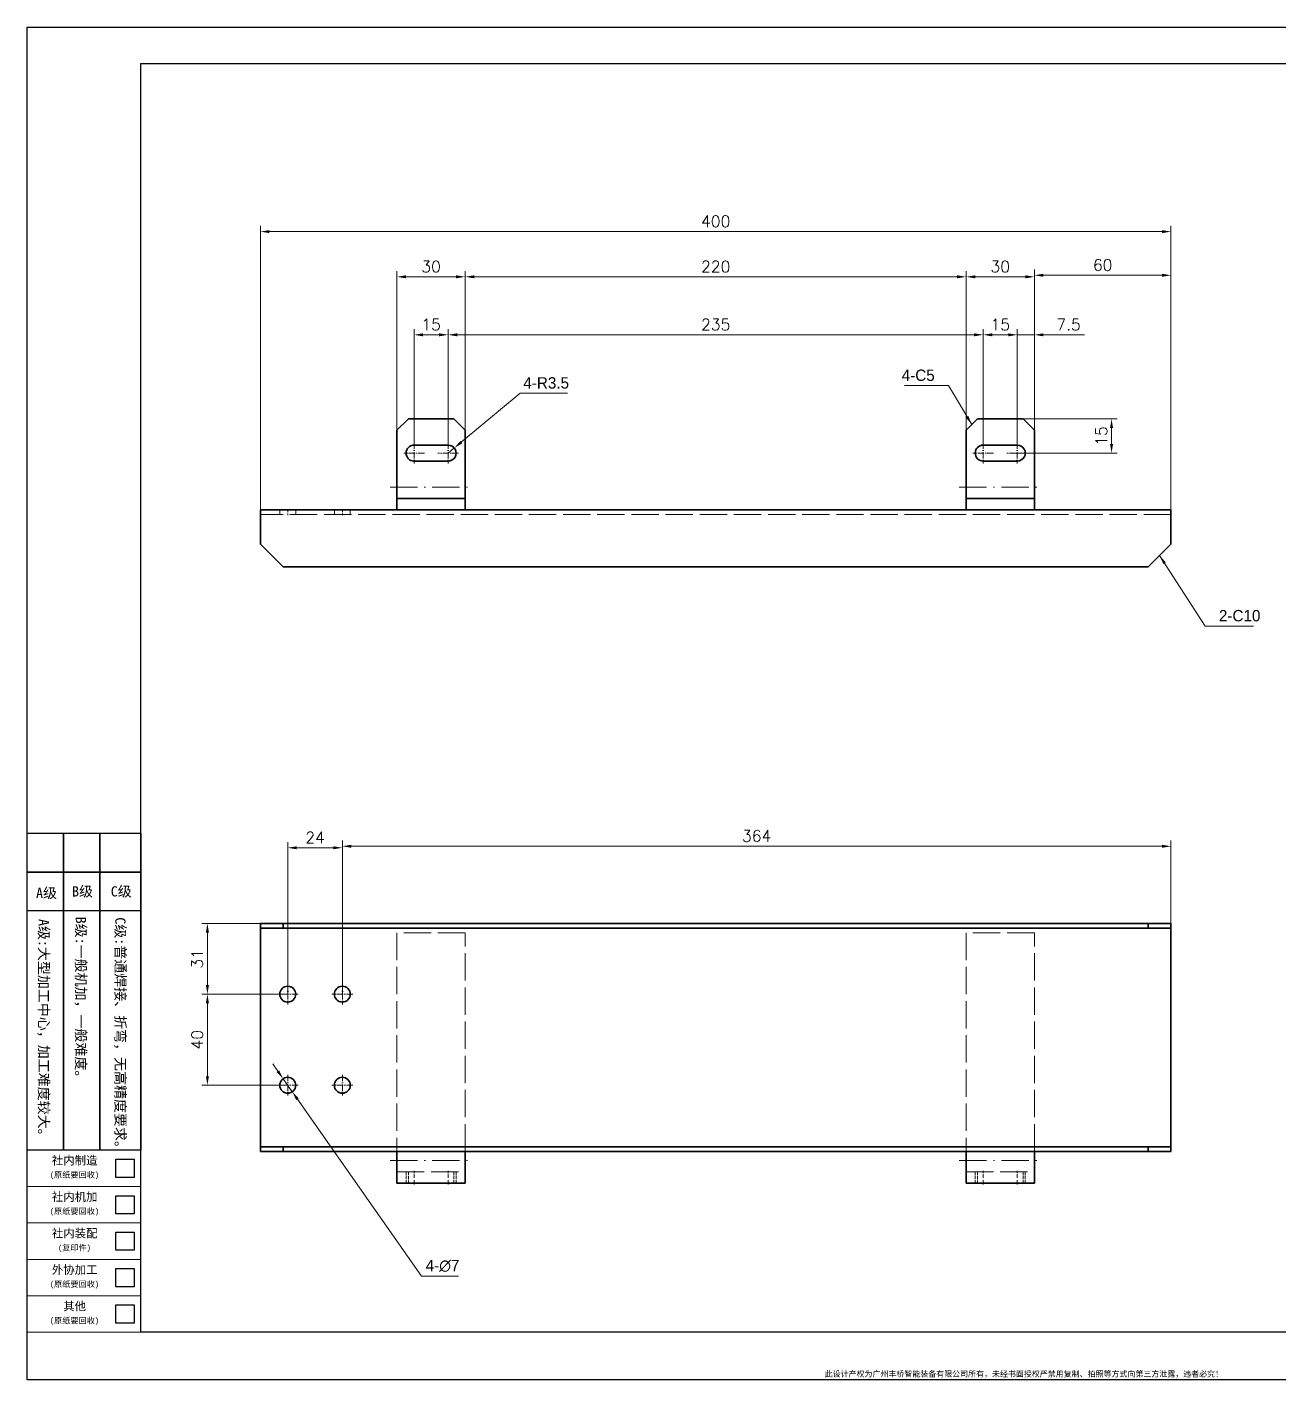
# Model space of a CAD drawing. Header units: millimetres. Extents: x -168473 to -148463, y 295526 to 306160.
# Drawn here: x -167560 to -167010, y 304149 to 304743 of the extents above; entities that cross this region are included whole.
import ezdxf
from ezdxf.enums import TextEntityAlignment as Align

# ---------------------------------------------------------------- set-up
doc = ezdxf.new("R2010")
doc.units = ezdxf.units.MM
for name, pattern in [('CENTER2', [28.575, 19.05, -3.175, 3.175, -3.175]), ('DASHDOT', [18.5, 12, -3, 0.5, -3]), ('DASHED', [15, 12, -3]), ('DASHED2', [9.525, 6.35, -3.175])]:
    doc.linetypes.add(name, pattern=pattern)
for name, color, linetype, lineweight in [('A3', 3, 'Continuous', 20), ('中心线', 2, 'CENTER2', 13), ('图框', 7, 'Continuous', 20), ('尺寸线', 3, 'Continuous', 13), ('文字', 1, 'Continuous', 13), ('细实线', 4, 'Continuous', 25), ('虚线', 2, 'DASHED2', 25)]:
    doc.layers.add(name, color=color, linetype=linetype, lineweight=lineweight)
doc.styles.add('CH-1', font='')
doc.styles.get("Standard").update_dxf_attribs({"font": 'txt', "bigfont": 'gbcbig.shx'})
doc.styles.get('CH-1').set_extended_font_data('SimSun')
doc.dimstyles.new('副本02', dxfattribs={"dimscale": 2, "dimtxt": 2.5, "dimasz": 2, "dimexe": 1.25, "dimexo": 0, "dimgap": 1, "dimtad": 1, "dimdsep": 46, "dimtxsty": 'Standard', "dimcen": 0.5, "dimclrd": 3, "dimclre": 3, "dimclrt": 1, "dimadec": 1, "dimazin": 2, "dimtfac": 1, "dimtmove": 0, "dimatfit": 3, "dimfxl": 0, "dimtolj": 1, "dimlwd": -1, "dimlwe": -1, "dimarcsym": 0})
doc.dimstyles.new('副本02$3', dxfattribs={"dimscale": 2, "dimtxt": 2.5, "dimasz": 2, "dimexe": 1.25, "dimexo": 0, "dimgap": 1, "dimtad": 1, "dimtoh": 1, "dimdsep": 46, "dimtxsty": 'Standard', "dimcen": 0.5, "dimclrd": 3, "dimclre": 3, "dimclrt": 1, "dimadec": 1, "dimazin": 2, "dimtfac": 1, "dimtmove": 0, "dimatfit": 3, "dimfxl": 0, "dimtolj": 1, "dimlwd": -1, "dimlwe": -1, "dimarcsym": 0})
doc.dimstyles.new('副本02$4', dxfattribs={"dimscale": 2, "dimtxt": 2.5, "dimasz": 2, "dimexe": 1.25, "dimexo": 0, "dimgap": 1, "dimtad": 1, "dimtih": 1, "dimtoh": 1, "dimdsep": 46, "dimtxsty": 'Standard', "dimcen": 0.5, "dimclrd": 3, "dimclre": 3, "dimclrt": 1, "dimadec": 1, "dimazin": 2, "dimtfac": 1, "dimtmove": 0, "dimatfit": 3, "dimfxl": 0, "dimtolj": 1, "dimlwd": -1, "dimlwe": -1, "dimarcsym": 0})

# ---------------------------------------------------------------- blocks, each defined once
blk = doc.blocks.new('A$C2CD672AE')
for p, q in [((-218.5, -289), (-218.5, 8)), ((-218.5, 8), (201.5, 8)), ((201.5, 8), (201.5, -289)), ((-193.5, 0), (193.5, 0)), ((-193.5, -278.55), (-193.5, 0)), ((69.95, -16.21), (69.95, 0)), ((69.95, 0), (181.5, 0)), ((69.95, 0), (181.5, 0)), ((69.95, 0), (181.5, 0)), ((69.95, 0), (181.5, 0)), ((75.02, 0), (75.02, -16.21)), ((154.5, 0), (154.5, -16.21)), ((154.5, 0), (154.5, -16.21)), ((154.5, 0), (154.5, -16.21)), ((154.5, 0), (154.5, -16.21)), ((154.5, 0), (154.5, -16.21)), ((169.5, 0), (169.5, -16.21)), ((169.5, 0), (169.5, -16.21)), ((169.5, 0), (169.5, -16.21)), ((169.5, 0), (169.5, -16.21)), ((169.5, 0), (169.5, -16.21)), ((181.5, 0), (181.5, -16.21)), ((181.5, 0), (181.5, -16.21)), ((181.5, 0), (181.5, -16.21)), ((181.5, 0), (181.5, -16.21)), ((181.5, 0), (181.5, -16.21)), ((193.5, 0), (193.5, -278.55)), ((69.95, -11.14), (72.49, -6.07)), ((69.95, -6.07), (181.5, -6.07)), ((69.95, -6.07), (181.5, -6.07)), ((69.95, -6.07), (181.5, -6.07)), ((69.95, -6.07), (181.5, -6.07)), ((72.49, -6.07), (75.02, -11.14)), ((181.5, -6.07), (193.5, -6.07)), ((181.5, -6.07), (193.5, -6.07)), ((181.5, -6.07), (193.5, -6.07)), ((181.5, -6.07), (193.5, -6.07)), ((69.95, -16.21), (72.49, -11.14)), ((69.95, -11.14), (181.5, -11.14)), ((69.95, -11.14), (181.5, -11.14)), ((69.95, -11.14), (181.5, -11.14)), ((69.95, -11.14), (181.5, -11.14)), ((72.49, -11.14), (75.02, -16.21)), ((69.95, -16.21), (193.5, -16.21)), ((193.5, -16.21), (69.95, -16.21)), ((69.95, -16.21), (193.5, -16.21)), ((193.5, -278.55), (-193.5, -278.55)), ((201.5, -289), (-218.5, -289))]:
    blk.add_line(p, q)
at = {"style": 'CH-1'}
for s, height, p in [('No.', 1.775, (72.85, -3.33)), ('设 变 内 容', 1.775, (116.34, -1.91)), ('日 期', 1.775, (161.67, -2.16)), ('变更者', 1.775, (175.88, -2.16)), ('锐角除去', 1.775, (187.88, -1.63)), ('REVISION', 1.775, (116.61, -4.62)), ('DATE', 1.775, (162.09, -4.87)), ('REVR', 1.775, (176.3, -4.87)), ('1', 2.03, (72.4, -8.84)), ('C0.5', 1.775, (187.88, -11.03)), ('2', 2.03, (72.4, -14.39))]:
    blk.add_text(s, height=height, dxfattribs=at).set_placement(p, align=Align.MIDDLE)
at = {"style": 'CH-1', "width": 0.7}
blk.add_text('ACUTE ANGLE', height=1.7746, dxfattribs=at).set_placement((187.88, -4.69), align=Align.MIDDLE)
at = {"char_height": 1.25}
for s, insert, width, attachment_point in [('{\\Ftxt,@extfont2|c134;FQM-ER-GL-90A(A3)}', (183.75, 6), 39, 5), ('{\\fSimSun|b1|i0|c134|p2;此设计产权为广州丰桥智能装备有限公司所有，未经书面授权严禁用复制、拍照等方式向第三方泄露，违者必究!}', (0, -288.5), 387, 8)]:
    blk.add_mtext(s, dxfattribs=dict(at, insert=insert, width=width, attachment_point=attachment_point))
blk = doc.blocks.new('fenlei')
at = {"layer": '图框'}
for points in [[(-25, 32), (0, 32), (0, 40), (-25, 40)], [(-25, 24), (0, 24), (0, 32), (-25, 32)], [(-25, 16), (0, 16), (0, 24), (-25, 24)], [(-25, 8), (0, 8), (0, 16), (-25, 16)], [(-25, 0), (0, 0), (0, 8), (-25, 8)]]:
    blk.add_lwpolyline(points, close=True, dxfattribs=at)
at = {"layer": '细实线'}
for points in [[(-5.5, 38), (-1.5, 38), (-1.5, 34), (-5.5, 34)], [(-5.5, 30), (-1.5, 30), (-1.5, 26), (-5.5, 26)], [(-5.5, 22), (-1.5, 22), (-1.5, 18), (-5.5, 18)], [(-5.5, 14), (-1.5, 14), (-1.5, 10), (-5.5, 10)], [(-5.5, 6), (-1.5, 6), (-1.5, 2), (-5.5, 2)]]:
    blk.add_lwpolyline(points, close=True, dxfattribs=at)
at = {"style": 'CH-1'}
for s, height, p in [('社内制造', 1.836, (-14.54, 37.8)), ('(原纸要回收)', 1.285, (-14.58, 34.52)), ('社内机加', 1.836, (-14.54, 29.8)), ('(原纸要回收)', 1.285, (-14.58, 26.52)), ('社内装配', 1.836, (-14.54, 21.8)), ('(复印件)', 1.285, (-14.58, 18.52)), ('外协加工', 1.836, (-14.54, 13.8)), ('(原纸要回收)', 1.285, (-14.58, 10.52)), ('其他', 1.836, (-14.54, 5.8)), ('(原纸要回收)', 1.285, (-14.58, 2.52))]:
    blk.add_text(s, height=height, dxfattribs=at).set_placement(p, align=Align.MIDDLE)
blk = doc.blocks.new('机加分类')
at = {"layer": '细实线'}
for p, q in [((-94, -8.5), (-94, 0)), ((-94, 0), (-86, 0)), ((-86, -8.5), (-86, 0)), ((-86, 0), (-78, 0)), ((-86, 0), (-86, -8.5)), ((-78, -8.5), (-78, 0)), ((-78, 0), (-69, 0)), ((-78, 0), (-78, -8.5)), ((-69, 0), (-69, -8.5)), ((-86, -8.5), (-94, -8.5)), ((-94, -17), (-94, -8.5)), ((-94, -8.5), (-86, -8.5)), ((-78, -8.5), (-86, -8.5)), ((-86, -17), (-86, -8.5)), ((-86, -8.5), (-78, -8.5)), ((-86, -8.5), (-86, -17)), ((-69, -8.5), (-78, -8.5)), ((-78, -17), (-78, -8.5)), ((-78, -8.5), (-69, -8.5)), ((-78, -8.5), (-78, -17)), ((-69, -8.5), (-69, -17)), ((-86, -17), (-94, -17)), ((-94, -69.55), (-94, -17)), ((-78, -17), (-86, -17)), ((-86, -69.55), (-86, -17)), ((-86, -17), (-86, -69.55)), ((-69, -17), (-78, -17)), ((-78, -69.55), (-78, -17)), ((-78, -17), (-78, -69.55)), ((-69, -17), (-69, -69.55)), ((-86, -69.55), (-94, -69.55)), ((-78, -69.55), (-86, -69.55)), ((-69, -69.55), (-78, -69.55))]:
    blk.add_line(p, q, dxfattribs=at)
at = {"layer": '文字', "color": 1, "linetype": 'Continuous', "style": 'CH-1'}
blk.add_text('A级', height=2.25, dxfattribs=at).set_placement((-89.72, -14.22, -250.08), align=Align.CENTER)
for s, p in [('B级', (-81.81, -12.71, -250.08)), ('C级', (-73.31, -12.71, -250.08))]:
    blk.add_text(s, height=2.25, dxfattribs=at).set_placement(p, align=Align.MIDDLE)
for s, p in [('A级:大型加工中心，加工难度较大。', (-90.3, -43.36)), ('B级:一般机加，一般难度。', (-82.16, -36.72)), ('C级:普通焊接、折弯，无高精度要求。', (-73.47, -44.53))]:
    blk.add_text(s, height=2.25, rotation=270, dxfattribs=at).set_placement(p, align=Align.MIDDLE)
blk = doc.blocks.new('1：1横')
for name, p in [('A$C2CD672AE', (-8412.44, 515.87)), ('机加分类', (-8536.94, 346.87)), ('fenlei', (-8605.94, 237.32))]:
    blk.add_blockref(name, p)
blk = doc.blocks.new('*D6910')
at = {"layer": 'Defpoints', "color": 0}
for p in [(-167057.12, 304653.31), (-167457.12, 304531.08), (-167057.12, 304531.08)]:
    blk.add_point(p, dxfattribs=at)
at = {"layer": '尺寸线', "color": 3}
for p, q in [((-167457.12, 304531.08), (-167457.12, 304655.81)), ((-167453.12, 304653.31), (-167061.12, 304653.31)), ((-167057.12, 304531.08), (-167057.12, 304655.81))]:
    blk.add_line(p, q, dxfattribs=at)
for points in [[(-167453.12, 304653.98), (-167453.12, 304652.65), (-167457.12, 304653.31)], [(-167061.12, 304653.98), (-167061.12, 304652.65), (-167057.12, 304653.31)]]:
    blk.add_solid(points, dxfattribs=at)
at = {"layer": '尺寸线', "color": 1, "insert": (-167257.12, 304657.81), "char_height": 5, "attachment_point": 5}
blk.add_mtext('\\A1;400', dxfattribs=at)
blk = doc.blocks.new('*D6911')
at = {"layer": 'Defpoints', "color": 0}
for p in [(-167147.12, 304633.46), (-167147.12, 304566.08), (-167117.12, 304566.08)]:
    blk.add_point(p, dxfattribs=at)
at = {"layer": '尺寸线', "color": 3}
for p, q in [((-167147.12, 304566.08), (-167147.12, 304635.96)), ((-167121.12, 304633.46), (-167143.12, 304633.46)), ((-167117.12, 304566.08), (-167117.12, 304635.96))]:
    blk.add_line(p, q, dxfattribs=at)
for points in [[(-167143.12, 304634.13), (-167143.12, 304632.8), (-167147.12, 304633.46)], [(-167121.12, 304634.13), (-167121.12, 304632.8), (-167117.12, 304633.46)]]:
    blk.add_solid(points, dxfattribs=at)
at = {"layer": '尺寸线', "color": 1, "insert": (-167132.12, 304637.96), "char_height": 5, "attachment_point": 5}
blk.add_mtext('\\A1;30', dxfattribs=at)
blk = doc.blocks.new('*D6912')
at = {"layer": 'Defpoints', "color": 0}
for p in [(-167057.12, 304634.13), (-167117.12, 304614.72), (-167057.12, 304608.1)]:
    blk.add_point(p, dxfattribs=at)
at = {"layer": '尺寸线', "color": 3}
for p, q in [((-167117.12, 304614.72), (-167117.12, 304636.63)), ((-167113.12, 304634.13), (-167061.12, 304634.13)), ((-167057.12, 304608.1), (-167057.12, 304636.63))]:
    blk.add_line(p, q, dxfattribs=at)
for points in [[(-167113.12, 304634.8), (-167113.12, 304633.46), (-167117.12, 304634.13)], [(-167061.12, 304634.8), (-167061.12, 304633.46), (-167057.12, 304634.13)]]:
    blk.add_solid(points, dxfattribs=at)
at = {"layer": '尺寸线', "color": 1, "insert": (-167087.12, 304638.63), "char_height": 5, "attachment_point": 5}
blk.add_mtext('\\A1;60', dxfattribs=at)
blk = doc.blocks.new('*D6913')
at = {"layer": 'Defpoints', "color": 0}
for p in [(-167367.12, 304633.46), (-167147.12, 304617.47), (-167367.12, 304566.08)]:
    blk.add_point(p, dxfattribs=at)
at = {"layer": '尺寸线', "color": 3}
for p, q in [((-167367.12, 304566.08), (-167367.12, 304635.96)), ((-167151.12, 304633.46), (-167363.12, 304633.46)), ((-167147.12, 304617.47), (-167147.12, 304635.96))]:
    blk.add_line(p, q, dxfattribs=at)
for points in [[(-167363.12, 304634.13), (-167363.12, 304632.8), (-167367.12, 304633.46)], [(-167151.12, 304634.13), (-167151.12, 304632.8), (-167147.12, 304633.46)]]:
    blk.add_solid(points, dxfattribs=at)
at = {"layer": '尺寸线', "color": 1, "insert": (-167257.12, 304637.96), "char_height": 5, "attachment_point": 5}
blk.add_mtext('\\A1;220', dxfattribs=at)
blk = doc.blocks.new('*D6914')
at = {"layer": 'Defpoints', "color": 0}
for p in [(-167397.12, 304633.46), (-167367.12, 304591.01), (-167397.12, 304566.08)]:
    blk.add_point(p, dxfattribs=at)
at = {"layer": '尺寸线', "color": 3}
for p, q in [((-167397.12, 304566.08), (-167397.12, 304635.96)), ((-167371.12, 304633.46), (-167393.12, 304633.46)), ((-167367.12, 304591.01), (-167367.12, 304635.96))]:
    blk.add_line(p, q, dxfattribs=at)
for points in [[(-167393.12, 304634.13), (-167393.12, 304632.8), (-167397.12, 304633.46)], [(-167371.12, 304634.13), (-167371.12, 304632.8), (-167367.12, 304633.46)]]:
    blk.add_solid(points, dxfattribs=at)
at = {"layer": '尺寸线', "color": 1, "insert": (-167382.12, 304637.96), "char_height": 5, "attachment_point": 5}
blk.add_mtext('\\A1;30', dxfattribs=at)
blk = doc.blocks.new('*D6915')
at = {"layer": 'Defpoints', "color": 0}
for p in [(-167139.62, 304607.99), (-167139.62, 304559.58), (-167124.62, 304559.58)]:
    blk.add_point(p, dxfattribs=at)
at = {"layer": '尺寸线', "color": 3}
for p, q in [((-167139.62, 304559.58), (-167139.62, 304610.49)), ((-167124.62, 304559.58), (-167124.62, 304610.49)), ((-167128.62, 304607.99), (-167135.62, 304607.99))]:
    blk.add_line(p, q, dxfattribs=at)
for points in [[(-167135.62, 304608.66), (-167135.62, 304607.33), (-167139.62, 304607.99)], [(-167128.62, 304608.66), (-167128.62, 304607.33), (-167124.62, 304607.99)]]:
    blk.add_solid(points, dxfattribs=at)
at = {"layer": '尺寸线', "color": 1, "insert": (-167132.12, 304612.49), "char_height": 5, "attachment_point": 5}
blk.add_mtext('\\A1;15', dxfattribs=at)
blk = doc.blocks.new('*D6916')
at = {"layer": 'Defpoints', "color": 0}
for p in [(-167117.12, 304607.99), (-167124.62, 304599.94), (-167117.12, 304562.5)]:
    blk.add_point(p, dxfattribs=at)
at = {"layer": '尺寸线', "color": 3}
for p, q in [((-167124.62, 304599.94), (-167124.62, 304610.49)), ((-167117.12, 304562.5), (-167117.12, 304610.49)), ((-167128.62, 304607.99), (-167132.62, 304607.99)), ((-167124.62, 304607.99), (-167117.12, 304607.99)), ((-167113.12, 304607.99), (-167095.12, 304607.99))]:
    blk.add_line(p, q, dxfattribs=at)
for points in [[(-167128.62, 304608.66), (-167128.62, 304607.33), (-167124.62, 304607.99)], [(-167113.12, 304608.66), (-167113.12, 304607.33), (-167117.12, 304607.99)]]:
    blk.add_solid(points, dxfattribs=at)
at = {"layer": '尺寸线', "color": 1, "insert": (-167102.12, 304612.49), "char_height": 5, "attachment_point": 5}
blk.add_mtext('\\A1;7.5', dxfattribs=at)
blk = doc.blocks.new('*D6917')
at = {"layer": 'Defpoints', "color": 0}
for p in [(-167374.62, 304607.99), (-167139.62, 304601.9), (-167374.62, 304560.63)]:
    blk.add_point(p, dxfattribs=at)
at = {"layer": '尺寸线', "color": 3}
for p, q in [((-167374.62, 304560.63), (-167374.62, 304610.49)), ((-167139.62, 304601.9), (-167139.62, 304610.49)), ((-167143.62, 304607.99), (-167370.62, 304607.99))]:
    blk.add_line(p, q, dxfattribs=at)
for points in [[(-167370.62, 304608.66), (-167370.62, 304607.33), (-167374.62, 304607.99)], [(-167143.62, 304608.66), (-167143.62, 304607.33), (-167139.62, 304607.99)]]:
    blk.add_solid(points, dxfattribs=at)
at = {"layer": '尺寸线', "color": 1, "insert": (-167257.12, 304612.49), "char_height": 5, "attachment_point": 5}
blk.add_mtext('\\A1;235', dxfattribs=at)
blk = doc.blocks.new('*D6918')
at = {"layer": 'Defpoints', "color": 0}
for p in [(-167389.62, 304607.99), (-167374.62, 304587.75), (-167389.62, 304560.63)]:
    blk.add_point(p, dxfattribs=at)
at = {"layer": '尺寸线', "color": 3}
for p, q in [((-167389.62, 304560.63), (-167389.62, 304610.49)), ((-167374.62, 304587.75), (-167374.62, 304610.49)), ((-167378.62, 304607.99), (-167385.62, 304607.99))]:
    blk.add_line(p, q, dxfattribs=at)
for points in [[(-167385.62, 304608.66), (-167385.62, 304607.33), (-167389.62, 304607.99)], [(-167378.62, 304608.66), (-167378.62, 304607.33), (-167374.62, 304607.99)]]:
    blk.add_solid(points, dxfattribs=at)
at = {"layer": '尺寸线', "color": 1, "insert": (-167382.12, 304612.49), "char_height": 5, "attachment_point": 5}
blk.add_mtext('\\A1;15', dxfattribs=at)
blk = doc.blocks.new('*D6919')
at = {"layer": 'Defpoints', "color": 0}
for p in [(-167122.12, 304571.08), (-167083.22, 304571.08), (-167127.55, 304556.08)]:
    blk.add_point(p, dxfattribs=at)
at = {"layer": '尺寸线', "color": 3}
for p, q in [((-167122.12, 304571.08), (-167080.72, 304571.08)), ((-167083.22, 304560.08), (-167083.22, 304567.08)), ((-167127.55, 304556.08), (-167080.72, 304556.08))]:
    blk.add_line(p, q, dxfattribs=at)
for points in [[(-167083.89, 304567.08), (-167082.56, 304567.08), (-167083.22, 304571.08)], [(-167083.89, 304560.08), (-167082.56, 304560.08), (-167083.22, 304556.08)]]:
    blk.add_solid(points, dxfattribs=at)
at = {"layer": '尺寸线', "color": 1, "insert": (-167087.72, 304563.58), "char_height": 5, "attachment_point": 5, "rotation": 90}
blk.add_mtext('\\A1;15', dxfattribs=at)
blk = doc.blocks.new('*D6928')
at = {"layer": 'Defpoints', "color": 0}
for p in [(-167421.1, 304382.77), (-167445.1, 304318.49), (-167421.1, 304318.49)]:
    blk.add_point(p, dxfattribs=at)
at = {"layer": '尺寸线', "color": 3}
for p, q in [((-167445.1, 304318.49), (-167445.1, 304385.27)), ((-167421.1, 304318.49), (-167421.1, 304385.27)), ((-167441.1, 304382.77), (-167425.1, 304382.77))]:
    blk.add_line(p, q, dxfattribs=at)
for points in [[(-167441.1, 304383.44), (-167441.1, 304382.11), (-167445.1, 304382.77)], [(-167425.1, 304383.44), (-167425.1, 304382.11), (-167421.1, 304382.77)]]:
    blk.add_solid(points, dxfattribs=at)
at = {"layer": '尺寸线', "color": 1, "insert": (-167433.1, 304387.27), "char_height": 5, "attachment_point": 5}
blk.add_mtext('\\A1;24', dxfattribs=at)
blk = doc.blocks.new('*D6929')
at = {"layer": 'Defpoints', "color": 0}
for p in [(-167057.12, 304383.44), (-167421.1, 304371.34), (-167057.12, 304340.09)]:
    blk.add_point(p, dxfattribs=at)
at = {"layer": '尺寸线', "color": 3}
for p, q in [((-167421.1, 304371.34), (-167421.1, 304385.94)), ((-167417.1, 304383.44), (-167061.12, 304383.44)), ((-167057.12, 304340.09), (-167057.12, 304385.94))]:
    blk.add_line(p, q, dxfattribs=at)
for points in [[(-167417.1, 304384.11), (-167417.1, 304382.77), (-167421.1, 304383.44)], [(-167061.12, 304384.11), (-167061.12, 304382.77), (-167057.12, 304383.44)]]:
    blk.add_solid(points, dxfattribs=at)
at = {"layer": '尺寸线', "color": 1, "insert": (-167239.11, 304387.94), "char_height": 5, "attachment_point": 5}
blk.add_mtext('\\A1;364', dxfattribs=at)
blk = doc.blocks.new('*D6930')
at = {"layer": 'Defpoints', "color": 0}
for p in [(-167480.37, 304349.49), (-167454.44, 304349.49), (-167445.1, 304318.49)]:
    blk.add_point(p, dxfattribs=at)
at = {"layer": '尺寸线', "color": 3}
for p, q in [((-167454.44, 304349.49), (-167482.87, 304349.49)), ((-167480.37, 304322.49), (-167480.37, 304345.49)), ((-167445.1, 304318.49), (-167482.87, 304318.49))]:
    blk.add_line(p, q, dxfattribs=at)
for points in [[(-167481.04, 304345.49), (-167479.7, 304345.49), (-167480.37, 304349.49)], [(-167481.04, 304322.49), (-167479.7, 304322.49), (-167480.37, 304318.49)]]:
    blk.add_solid(points, dxfattribs=at)
at = {"layer": '尺寸线', "color": 1, "insert": (-167484.87, 304333.99), "char_height": 5, "attachment_point": 5, "rotation": 90}
blk.add_mtext('\\A1;31', dxfattribs=at)
blk = doc.blocks.new('*D6931')
at = {"layer": 'Defpoints', "color": 0}
for p in [(-167469.28, 304318.49), (-167480.37, 304278.49), (-167445.1, 304278.49)]:
    blk.add_point(p, dxfattribs=at)
at = {"layer": '尺寸线', "color": 3}
for p, q in [((-167469.28, 304318.49), (-167482.87, 304318.49)), ((-167480.37, 304314.49), (-167480.37, 304282.49)), ((-167445.1, 304278.49), (-167482.87, 304278.49))]:
    blk.add_line(p, q, dxfattribs=at)
for points in [[(-167481.04, 304314.49), (-167479.7, 304314.49), (-167480.37, 304318.49)], [(-167481.04, 304282.49), (-167479.7, 304282.49), (-167480.37, 304278.49)]]:
    blk.add_solid(points, dxfattribs=at)
at = {"layer": '尺寸线', "color": 1, "insert": (-167484.87, 304298.49), "char_height": 5, "attachment_point": 5, "rotation": 90}
blk.add_mtext('\\A1;40', dxfattribs=at)
blk = doc.blocks.new('*D6932')
at = {"layer": 'Defpoints', "color": 0}
for p in [(-167447.11, 304281.36), (-167443.1, 304275.62)]:
    blk.add_point(p, dxfattribs=at)
at = {"layer": '尺寸线', "color": 3}
for p, q in [((-167449.41, 304284.63), (-167451.7, 304287.91)), ((-167447.11, 304281.36), (-167443.1, 304275.62)), ((-167386.39, 304194.69), (-167440.8, 304272.35)), ((-167370.09, 304194.69), (-167386.39, 304194.69))]:
    blk.add_line(p, q, dxfattribs=at)
for points in [[(-167448.86, 304285.02), (-167449.95, 304284.25), (-167447.11, 304281.36)], [(-167440.26, 304272.73), (-167441.35, 304271.97), (-167443.1, 304275.62)]]:
    blk.add_solid(points, dxfattribs=at)
at = {"layer": '尺寸线', "color": 1, "insert": (-167377.09, 304199.19), "char_height": 5, "attachment_point": 5}
blk.add_mtext('\\A1;{\\Fg13f12d,@extfont2|c134;4-∅7}', dxfattribs=at)
blk = doc.blocks.new('*D6933')
at = {"layer": 'Defpoints', "color": 0}
for p in [(-167374.62, 304556.08), (-167371.93, 304558.32)]:
    blk.add_point(p, dxfattribs=at)
at = {"layer": '尺寸线', "color": 3}
for p, q in [((-167343, 304582.36), (-167368.85, 304560.87)), ((-167322.21, 304582.36), (-167343, 304582.36)), ((-167374.62, 304556.08), (-167371.93, 304558.32))]:
    blk.add_line(p, q, dxfattribs=at)
blk.add_solid([(-167369.28, 304561.39), (-167368.42, 304560.36), (-167371.93, 304558.32)], dxfattribs=at)
at = {"layer": '尺寸线', "color": 1, "insert": (-167331.56, 304586.86), "char_height": 5, "attachment_point": 5}
blk.add_mtext('\\A1;{\\Fg13f12d,@extfont2|c134;4-R3.5}', dxfattribs=at)

msp = doc.modelspace()

# ---------------------------------------------------------------- linework, layer by layer
at = {"color": 7, "lineweight": 35}
for p, q in [((-167397.117, 304566.079), (-167392.117, 304571.079)), ((-167392.117, 304571.079), (-167372.117, 304571.079)), ((-167367.117, 304566.079), (-167372.117, 304571.079)), ((-167147.117, 304566.079), (-167142.117, 304571.079)), ((-167142.117, 304571.079), (-167122.117, 304571.079)), ((-167117.117, 304566.079), (-167122.117, 304571.079)), ((-167397.117, 304541.079), (-167397.117, 304566.079)), ((-167367.117, 304541.079), (-167367.117, 304566.079)), ((-167147.117, 304541.079), (-167147.117, 304566.079)), ((-167117.117, 304541.079), (-167117.117, 304566.079)), ((-167389.617, 304559.579), (-167374.617, 304559.579)), ((-167139.617, 304559.579), (-167124.617, 304559.579)), ((-167389.617, 304552.579), (-167374.617, 304552.579)), ((-167139.617, 304552.579), (-167124.617, 304552.579)), ((-167397.117, 304537.543), (-167397.117, 304541.079)), ((-167367.117, 304537.543), (-167367.117, 304541.079)), ((-167147.117, 304537.543), (-167147.117, 304541.079)), ((-167117.117, 304537.543), (-167117.117, 304541.079)), ((-167397.117, 304536.079), (-167397.117, 304537.543)), ((-167397.117, 304531.079), (-167397.117, 304536.079)), ((-167367.117, 304536.079), (-167397.117, 304536.079)), ((-167367.117, 304536.079), (-167367.117, 304537.543)), ((-167367.117, 304531.079), (-167367.117, 304536.079)), ((-167147.117, 304536.079), (-167147.117, 304537.543)), ((-167147.117, 304531.079), (-167147.117, 304536.079)), ((-167117.117, 304536.079), (-167147.117, 304536.079)), ((-167117.117, 304536.079), (-167117.117, 304537.543)), ((-167117.117, 304531.079), (-167117.117, 304536.079)), ((-167057.117, 304531.079), (-167457.117, 304531.079)), ((-167457.117, 304527.079), (-167457.117, 304531.079)), ((-167457.117, 304516.079), (-167457.117, 304527.079)), ((-167367.117, 304531.079), (-167397.117, 304531.079)), ((-167117.117, 304531.079), (-167147.117, 304531.079)), ((-167057.117, 304531.079), (-167057.117, 304527.079)), ((-167057.117, 304516.079), (-167057.117, 304527.079)), ((-167457.117, 304516.079), (-167447.117, 304506.079)), ((-167057.117, 304516.079), (-167067.117, 304506.079)), ((-167067.117, 304506.079), (-167447.117, 304506.079)), ((-167457.117, 304349.49), (-167457.117, 304347.49)), ((-167457.117, 304349.49), (-167447.117, 304349.49)), ((-167447.117, 304349.49), (-167447.117, 304347.49)), ((-167067.117, 304349.49), (-167447.117, 304349.49)), ((-167057.117, 304349.49), (-167067.117, 304349.49)), ((-167067.117, 304347.49), (-167067.117, 304349.49)), ((-167057.117, 304347.49), (-167057.117, 304349.49)), ((-167457.117, 304347.49), (-167457.117, 304346.905)), ((-167457.117, 304347.49), (-167447.117, 304347.49)), ((-167457.117, 304346.905), (-167457.117, 304345.49)), ((-167457.117, 304345.49), (-167457.117, 304253.49)), ((-167067.117, 304347.49), (-167447.117, 304347.49)), ((-167057.117, 304347.49), (-167067.117, 304347.49)), ((-167057.117, 304347.49), (-167057.117, 304346.905)), ((-167057.117, 304346.905), (-167057.117, 304345.49)), ((-167057.117, 304253.49), (-167057.117, 304345.49)), ((-167457.117, 304252.076), (-167457.117, 304253.49)), ((-167057.117, 304252.076), (-167057.117, 304253.49)), ((-167457.117, 304251.49), (-167457.117, 304252.076)), ((-167457.117, 304251.49), (-167457.117, 304249.49)), ((-167457.117, 304251.49), (-167447.117, 304251.49)), ((-167457.117, 304249.49), (-167447.117, 304249.49)), ((-167447.117, 304251.49), (-167067.117, 304251.49)), ((-167447.117, 304251.49), (-167447.117, 304249.49)), ((-167447.117, 304249.49), (-167067.117, 304249.49)), ((-167397.117, 304249.49), (-167397.117, 304245.49)), ((-167367.117, 304245.49), (-167367.117, 304249.49)), ((-167147.117, 304249.49), (-167147.117, 304245.49)), ((-167117.117, 304245.49), (-167117.117, 304249.49)), ((-167057.117, 304251.49), (-167067.117, 304251.49)), ((-167067.117, 304249.49), (-167067.117, 304251.49)), ((-167057.117, 304249.49), (-167067.117, 304249.49)), ((-167057.117, 304251.49), (-167057.117, 304252.076)), ((-167057.117, 304249.49), (-167057.117, 304251.49)), ((-167397.117, 304235.49), (-167397.117, 304245.49)), ((-167367.117, 304235.49), (-167367.117, 304245.49)), ((-167147.117, 304235.49), (-167147.117, 304245.49)), ((-167117.117, 304235.49), (-167117.117, 304245.49)), ((-167397.117, 304235.49), (-167367.117, 304235.49)), ((-167147.117, 304235.49), (-167117.117, 304235.49))]:
    msp.add_line(p, q, dxfattribs=at)
for centre in [(-167445.105, 304318.49), (-167421.105, 304318.49), (-167445.105, 304278.49), (-167421.105, 304278.49)]:
    msp.add_circle(centre, 3.5, dxfattribs=at)
for centre, start, end in [((-167389.617, 304556.079), 90.000003, 269.999997), ((-167374.617, 304556.079), 269.999997, 90.000003), ((-167139.617, 304556.079), 90.000003, 269.999997), ((-167124.617, 304556.079), 269.999997, 90.000003)]:
    msp.add_arc(centre, 3.5, start, end, dxfattribs=at)
at = {"layer": 'A3'}
msp.add_lwpolyline([(-167559.598, 304743.12), (-166719.598, 304743.12), (-166719.598, 304149.12), (-167559.598, 304149.12)], close=True, dxfattribs=at)
at = {"layer": '中心线', "linetype": 'DASHDOT', "lineweight": 13, "ltscale": 0.227502}
for p, q in [((-167385.067, 304556.079), (-167394.167, 304556.079)), ((-167370.067, 304556.079), (-167379.167, 304556.079)), ((-167135.067, 304556.079), (-167144.167, 304556.079)), ((-167120.067, 304556.079), (-167129.167, 304556.079)), ((-167416.555, 304318.49), (-167425.655, 304318.49)), ((-167416.555, 304278.49), (-167425.655, 304278.49))]:
    msp.add_line(p, q, dxfattribs=at)
at = {"layer": '中心线', "linetype": 'DASHDOT', "lineweight": 13, "ltscale": 0.2275}
for p, q in [((-167389.617, 304560.629), (-167389.617, 304551.529)), ((-167374.617, 304560.629), (-167374.617, 304551.529)), ((-167139.617, 304560.629), (-167139.617, 304551.529)), ((-167124.617, 304560.629), (-167124.617, 304551.529))]:
    msp.add_line(p, q, dxfattribs=at)
at = {"layer": '中心线', "linetype": 'DASHDOT', "lineweight": 13}
for p, q in [((-167400.117, 304541.079), (-167364.117, 304541.079)), ((-167150.117, 304541.079), (-167114.117, 304541.079)), ((-167400.117, 304245.49), (-167364.117, 304245.49)), ((-167150.117, 304245.49), (-167114.117, 304245.49))]:
    msp.add_line(p, q, dxfattribs=at)
at = {"layer": '中心线', "linetype": 'DASHDOT', "lineweight": 13, "ltscale": 0.06}
for p, q in [((-167445.105, 304528.879), (-167445.105, 304531.279)), ((-167421.105, 304528.879), (-167421.105, 304531.279))]:
    msp.add_line(p, q, dxfattribs=at)
at = {"layer": '中心线', "linetype": 'DASHDOT', "lineweight": 13, "ltscale": 0.227496}
for p, q in [((-167440.555, 304318.49), (-167449.655, 304318.49)), ((-167440.555, 304278.49), (-167449.655, 304278.49))]:
    msp.add_line(p, q, dxfattribs=at)
at = {"layer": '中心线', "linetype": 'DASHDOT', "lineweight": 13, "ltscale": 0.227499}
for p, q in [((-167445.105, 304323.04), (-167445.105, 304313.94)), ((-167421.105, 304323.04), (-167421.105, 304313.94)), ((-167445.105, 304283.04), (-167445.105, 304273.94)), ((-167421.105, 304283.04), (-167421.105, 304273.94))]:
    msp.add_line(p, q, dxfattribs=at)
at = {"layer": '中心线', "linetype": 'DASHDOT', "lineweight": 13, "ltscale": 0.15}
for p, q in [((-167389.617, 304234.99), (-167389.617, 304240.99)), ((-167374.617, 304234.99), (-167374.617, 304240.99)), ((-167139.617, 304234.99), (-167139.617, 304240.99)), ((-167124.617, 304234.99), (-167124.617, 304240.99))]:
    msp.add_line(p, q, dxfattribs=at)
at = {"layer": '虚线', "linetype": 'DASHED', "lineweight": 13}
for p, q in [((-167057.117, 304529.079), (-167457.117, 304529.079)), ((-167397.117, 304345.49), (-167397.117, 304249.49)), ((-167367.117, 304345.49), (-167397.117, 304345.49)), ((-167367.117, 304249.49), (-167367.117, 304345.49)), ((-167147.117, 304345.49), (-167147.117, 304249.49)), ((-167117.117, 304345.49), (-167147.117, 304345.49)), ((-167117.117, 304249.49), (-167117.117, 304345.49)), ((-167397.117, 304240.49), (-167367.117, 304240.49)), ((-167147.117, 304240.49), (-167117.117, 304240.49))]:
    msp.add_line(p, q, dxfattribs=at)
at = {"layer": '虚线', "linetype": 'DASHED', "lineweight": 13, "ltscale": 0.05}
for p, q in [((-167448.605, 304529.079), (-167448.605, 304531.079)), ((-167448.605, 304529.079), (-167448.605, 304531.079)), ((-167441.605, 304529.079), (-167441.605, 304531.079)), ((-167441.605, 304529.079), (-167441.605, 304531.079)), ((-167424.605, 304529.079), (-167424.605, 304531.079)), ((-167424.605, 304529.079), (-167424.605, 304531.079)), ((-167417.605, 304529.079), (-167417.605, 304531.079)), ((-167417.605, 304529.079), (-167417.605, 304531.079))]:
    msp.add_line(p, q, dxfattribs=at)
at = {"layer": '虚线', "linetype": 'DASHED', "lineweight": 13, "ltscale": 0.125}
for p, q in [((-167393.117, 304235.49), (-167393.117, 304240.49)), ((-167392.117, 304240.49), (-167392.117, 304235.49)), ((-167372.117, 304235.49), (-167372.117, 304240.49)), ((-167371.117, 304235.49), (-167371.117, 304240.49)), ((-167143.117, 304235.49), (-167143.117, 304240.49)), ((-167142.117, 304240.49), (-167142.117, 304235.49)), ((-167122.117, 304235.49), (-167122.117, 304240.49)), ((-167121.117, 304235.49), (-167121.117, 304240.49))]:
    msp.add_line(p, q, dxfattribs=at)

# ---------------------------------------------------------------- block references
at = {"color": 2, "xscale": 2, "yscale": 2, "zscale": 2}
msp.add_blockref('1：1横', (-150297.719, 303695.388), dxfattribs=at)

# ---------------------------------------------------------------- texts
at = {"layer": '尺寸线', "color": 1, "char_height": 5, "width": 36.68748}
for s, insert, attachment_point in [('{\\Fg13f12d,@extfont2|c134;4-C5}', (-167160.904, 304587.68), 9), ('{\\Fg13f12d,@extfont2|c134;2-C10}', (-167036.045, 304482.113), 7)]:
    msp.add_mtext(s, dxfattribs=dict(at, insert=insert, attachment_point=attachment_point))

# ---------------------------------------------------------------- dimensions: what is measured, and where the dimension line sits
at = {"layer": '尺寸线'}
for base, p1, p2, picture, middle in [((-167057.117, 304653.313), (-167457.117, 304531.079), (-167057.117, 304531.079), '*D6910', (-167257.117, 304657.813)), ((-167397.117, 304633.464), (-167367.117, 304591.008), (-167397.117, 304566.079), '*D6914', (-167382.117, 304637.964)), ((-167367.117, 304633.464), (-167147.117, 304617.474), (-167367.117, 304566.079), '*D6913', (-167257.117, 304637.964)), ((-167147.117, 304633.464), (-167117.117, 304566.079), (-167147.117, 304566.079), '*D6911', (-167132.117, 304637.964)), ((-167057.117, 304634.13), (-167117.117, 304614.717), (-167057.117, 304608.101), '*D6912', (-167087.117, 304638.63)), ((-167389.617, 304607.994), (-167374.617, 304587.748), (-167389.617, 304560.629), '*D6918', (-167382.117, 304612.494)), ((-167374.617, 304607.994), (-167139.617, 304601.898), (-167374.617, 304560.629), '*D6917', (-167257.117, 304612.494)), ((-167139.617, 304607.994), (-167124.617, 304559.579), (-167139.617, 304559.579), '*D6915', (-167132.117, 304612.494)), ((-167117.117, 304607.994), (-167124.617, 304599.939), (-167117.117, 304562.495), '*D6916', (-167102.117, 304612.494)), ((-167421.105, 304382.772), (-167445.105, 304318.49), (-167421.105, 304318.49), '*D6928', (-167433.105, 304387.272))]:
    dim = msp.add_linear_dim(base=base, p1=p1, p2=p2, dimstyle='副本02', dxfattribs=at)
    dim.commit()
    dim.dimension.update_dxf_attribs({"geometry": picture, "text_midpoint": middle})
dim = msp.add_radius_dim(center=(-167374.617, 304556.079), mpoint=(-167371.925, 304558.316), text='{\\Fg13f12d,@extfont2|c134;4-<>}', dimstyle='副本02$4', dxfattribs=at)
dim.commit()
dim.dimension.update_dxf_attribs({"geometry": '*D6933', "text_midpoint": (-167331.565, 304582.359), "dimtype": 164})
for base, p1, p2, picture, middle in [((-167083.223, 304571.079), (-167127.554, 304556.079), (-167122.117, 304571.079), '*D6919', (-167087.723, 304563.579)), ((-167480.37, 304349.49), (-167445.105, 304318.49), (-167454.437, 304349.49), '*D6930', (-167484.87, 304333.99)), ((-167480.37, 304278.49), (-167469.276, 304318.49), (-167445.105, 304278.49), '*D6931', (-167484.87, 304298.49))]:
    dim = msp.add_linear_dim(base=base, p1=p1, p2=p2, angle=90, dimstyle='副本02', dxfattribs=at)
    dim.commit()
    dim.dimension.update_dxf_attribs({"geometry": picture, "text_midpoint": middle})
dim = msp.add_linear_dim(base=(-167057.117, 304383.438), p1=(-167421.105, 304371.337), p2=(-167057.117, 304340.093), dimstyle='副本02', override={"dimdec": 0}, dxfattribs=at)
dim.commit()
dim.dimension.update_dxf_attribs({"geometry": '*D6929', "text_midpoint": (-167239.111, 304387.938)})
dim = msp.add_diameter_dim_2p(p1=(-167447.113, 304281.357), p2=(-167443.096, 304275.624), text='{\\Fg13f12d,@extfont2|c134;4-<>}', dimstyle='副本02$3', dxfattribs=at)
dim.commit()
dim.dimension.update_dxf_attribs({"geometry": '*D6932', "text_midpoint": (-167377.085, 304194.694), "dimtype": 163})

# ---------------------------------------------------------------- leaders
at = {"layer": '尺寸线', "annotation_type": 0, "has_hookline": 1}
for points, hookline_direction, text_width in [([(-167144.617, 304568.579), (-167154.904, 304585.68), (-167158.904, 304585.68)], 1, 13.207), ([(-167062.117, 304511.079), (-167042.045, 304480.113), (-167038.045, 304480.113)], 0, 15.131)]:
    msp.add_leader(points, dimstyle='副本02', override={"dimgap": 1, "dimtad": 1}, dxfattribs=dict(at, hookline_direction=hookline_direction, text_width=text_width))

doc.saveas('drawing.dxf')
